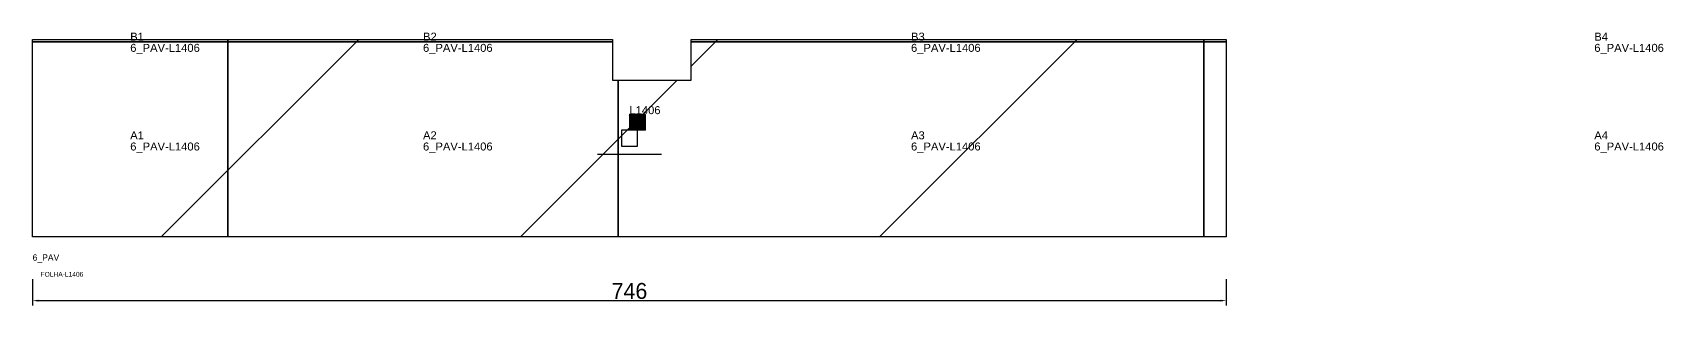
# Model space of a CAD drawing. Header units: metres. Extents: x 222 to 2461, y 35 to 206.
# Drawn here: x 222 to 1241, y 35 to 206 of the extents above; entities that cross this region are included whole.
import ezdxf

# ---------------------------------------------------------------- set-up
doc = ezdxf.new("R2010")
doc.units = ezdxf.units.M
for name, color, linetype in [('3', 3, 'CONTINUOUS'), ('AUX00', 7, 'CONTINUOUS'), ('COTA', 241, 'CONTINUOUS'), ('FOLHA', 255, 'CONTINUOUS'), ('Hachura', 251, 'CONTINUOUS'), ('NOMENCLATURA', 7, 'CONTINUOUS'), ('Nível', 160, 'CONTINUOUS'), ('Painéis', 200, 'CONTINUOUS'), ('Pilares', 5, 'CONTINUOUS'), ('REAPROVEITAMENTO', 251, 'CONTINUOUS'), ('SARR_2.2x7', 40, 'CONTINUOUS')]:
    doc.layers.add(name, color=color, linetype=linetype)
doc.styles.add('ARIAL', font='Arial.ttf')
doc.styles.add('STR_STANDARD', font='arial.ttf')
doc.dimstyles.new('EZ DXF', dxfattribs={"dimtxt": 10, "dimasz": 3.5, "dimexe": 3, "dimexo": 1.5, "dimgap": 1, "dimtad": 1, "dimdec": 1, "dimdsep": 46, "dimcen": 2.5, "dimazin": 3, "dimtfac": 1, "dimtmove": 0, "dimatfit": 3})

msp = doc.modelspace()

# ---------------------------------------------------------------- hatches: boundary and pattern name
at = {"layer": 'Hachura'}
h = msp.add_hatch(dxfattribs=at)
h.set_pattern_fill('ANSI31', scale=50)
h.paths.add_polyline_path([(222.2, 78), (222.2, 126), (222.2, 201.5), (584.7, 201.5), (584.7, 176), (633.7, 176), (633.7, 201.5), (968.2, 201.5), (968.2, 101.5), (968.2, 78)])
h = msp.add_hatch(dxfattribs=at)
h.set_pattern_fill('ANSI31', scale=50)
h.paths.add_polyline_path([(222.2, 78), (222.2, 126), (222.2, 201.5), (584.7, 201.5), (584.7, 176), (633.7, 176), (633.7, 201.5), (968.2, 201.5), (968.2, 101.5), (968.2, 78)])
at = {"layer": 'Reaproveitamento'}
h = msp.add_hatch(dxfattribs=at)
h.set_pattern_fill('SOLID')
h.paths.add_polyline_path([(595.2, 144.75), (605.2, 144.75), (605.2, 154.75), (595.2, 154.75)])
h = msp.add_hatch(dxfattribs=at)
h.set_pattern_fill('SOLID')
h.paths.add_polyline_path([(595.2, 144.75), (605.2, 144.75), (605.2, 154.75), (595.2, 154.75)])

# ---------------------------------------------------------------- linework, layer by layer
at = {"layer": '3'}
for points in [[(222.2, 200), (584.7, 200)], [(222.2, 200), (584.7, 200)], [(344.2, 78), (344.2, 201.5)], [(344.2, 78), (344.2, 201.5)], [(633.7, 200), (968.2, 200)], [(633.7, 200), (968.2, 200)], [(954.2, 78), (954.2, 201.5)], [(954.2, 78), (954.2, 201.5)], [(588.2, 78), (588.2, 176)], [(588.2, 78), (588.2, 176)]]:
    msp.add_lwpolyline(points, close=True, dxfattribs=at)
at = {"layer": 'Painéis', "color": 200}
for p, q in [((222.2, 126), (222.2, 201.5)), ((222.2, 201.5), (584.7, 201.5)), ((222.2, 126), (222.2, 201.5)), ((222.2, 201.5), (584.7, 201.5)), ((584.7, 201.5), (584.7, 176)), ((584.7, 201.5), (584.7, 176)), ((633.7, 176), (633.7, 201.5)), ((633.7, 201.5), (968.2, 201.5)), ((633.7, 176), (633.7, 201.5)), ((633.7, 201.5), (968.2, 201.5)), ((968.2, 201.5), (968.2, 101.5)), ((968.2, 201.5), (968.2, 101.5)), ((584.7, 176), (633.7, 176)), ((584.7, 176), (633.7, 176)), ((222.2, 78), (222.2, 126)), ((222.2, 78), (222.2, 126)), ((968.2, 101.5), (968.2, 78)), ((968.2, 101.5), (968.2, 78)), ((968.2, 78), (222.2, 78)), ((968.2, 78), (222.2, 78))]:
    msp.add_line(p, q, dxfattribs=at)
at = {"layer": 'Pilares'}
msp.add_lwpolyline([(590.2, 134.75), (600.2, 134.75), (600.2, 144.75), (590.2, 144.75)], close=True, dxfattribs=at)
msp.add_lwpolyline([(590.2, 134.75), (600.2, 134.75), (600.2, 144.75), (590.2, 144.75)], close=True, dxfattribs=at)
at = {"layer": 'SARR_2.2x7'}
msp.add_line((575.2, 129.75), (615.2, 129.75), dxfattribs=at)
msp.add_line((575.2, 129.75), (615.2, 129.75), dxfattribs=at)

# ---------------------------------------------------------------- texts
at = {"layer": '3', "style": 'STR_STANDARD'}
for s, p in [('B1', (283.2, 200.75)), ('B1', (283.2, 200.75)), ('B2', (466.2, 200.75)), ('B2', (466.2, 200.75)), ('B3', (771.2, 200.75)), ('B3', (771.2, 200.75)), ('B4', (1198.2, 200.75)), ('B4', (1198.2, 200.75)), ('A1', (283.2, 139)), ('A1', (283.2, 139)), ('A2', (466.2, 139)), ('A2', (466.2, 139)), ('A3', (771.2, 139)), ('A3', (771.2, 139)), ('A4', (1198.2, 139)), ('A4', (1198.2, 139))]:
    msp.add_text(s, height=5, dxfattribs=at).set_placement(p)
at = {"layer": 'AUX00', "style": 'STR_STANDARD'}
for p in [(283.2, 193.75), (283.2, 193.75), (466.2, 193.75), (466.2, 193.75), (771.2, 193.75), (771.2, 193.75), (1198.2, 193.75), (1198.2, 193.75), (283.2, 132), (283.2, 132), (466.2, 132), (466.2, 132), (771.2, 132), (771.2, 132), (1198.2, 132), (1198.2, 132)]:
    msp.add_text('6_PAV-L1406', height=5, dxfattribs=at).set_placement(p)
at = {"layer": 'FOLHA'}
msp.add_text('FOLHA-L1406', height=3, dxfattribs=at).set_placement((227.2, 53))
msp.add_text('FOLHA-L1406', height=3, dxfattribs=at).set_placement((227.2, 53))
at = {"layer": 'NOMENCLATURA', "insert": (595.2, 159.75), "char_height": 5, "attachment_point": 1, "style": 'ARIAL'}
msp.add_mtext('L1406', dxfattribs=at)
msp.add_mtext('L1406', dxfattribs=at)
at = {"layer": 'Nível'}
msp.add_text('6_PAV', height=4, dxfattribs=at).set_placement((222.2, 63))
msp.add_text('6_PAV', height=4, dxfattribs=at).set_placement((222.2, 63))

# ---------------------------------------------------------------- dimensions: what is measured, and where the dimension line sits
at = {"layer": 'COTA'}
msp.add_linear_dim(base=(222.2, 38), p1=(222.2, 53), p2=(968.2, 53), dimstyle='EZ DXF', dxfattribs=at).render()
msp.add_linear_dim(base=(222.2, 38), p1=(222.2, 53), p2=(968.2, 53), dimstyle='EZ DXF', dxfattribs=at).render()

doc.saveas('drawing.dxf')
